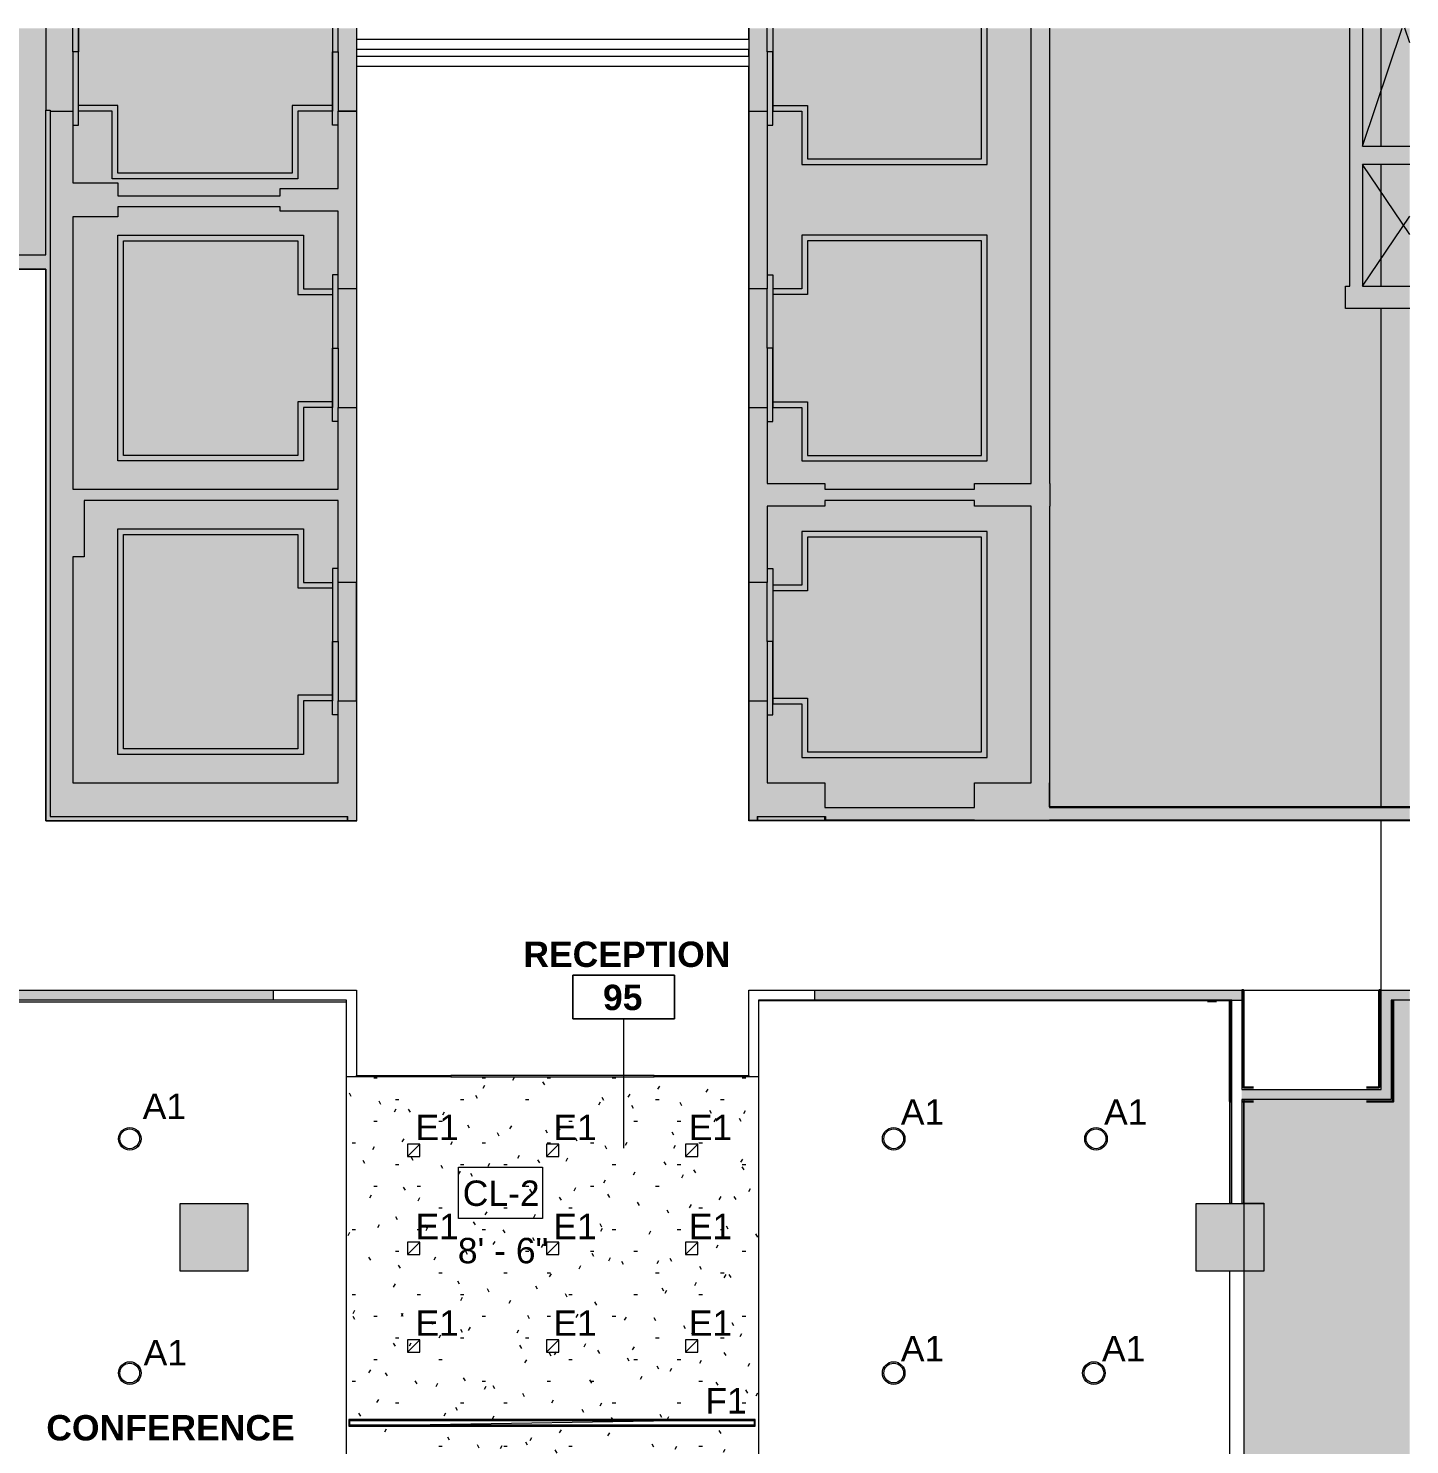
# Model space of a CAD drawing. Header units: inches. Extents: x 0 to 1865, y 0 to 1094.
# Drawn here: x 1375 to 1865, y 592 to 1094 of the extents above; entities that cross this region are included whole.
import ezdxf

# ---------------------------------------------------------------- set-up
doc = ezdxf.new("R2010")
doc.units = ezdxf.units.IN
doc.header["$MEASUREMENT"] = 0
for name, color, linetype, lineweight in [('_DEMISING WALLS', 7, 'Continuous', 9), ('A-AREA-IDEN', 2, 'Continuous', 9), ('A-CLNG', 13, 'Continuous', 13), ('A-CLNG-IDEN', 151, 'Continuous', 9), ('A-CLNG-PATT', 13, 'Continuous', 13), ('A-DETL', 90, 'Continuous', 9), ('A-DETL-GENF', 92, 'Continuous', 9), ('A-WALL', 113, 'Continuous', 13), ('A-WALL-PATT', 111, 'Continuous', 13), ('B-CL', 7, 'Continuous', 9), ('CORE', 7, 'Continuous', 9), ('CORRIDOR', 7, 'Continuous', 9), ('E-LITE-EQPM', 33, 'Continuous', 9), ('E-LITE-EQPM-IDEN', 33, 'Continuous', 9), ('I-WALL', 2, 'Continuous', 13), ('S-COLS', 52, 'Continuous', 13), ('Victor Bldg - 5th Floor_LINK_dwg', 8, 'Continuous', 9)]:
    doc.layers.add(name, color=color, linetype=linetype, lineweight=lineweight)
doc.styles.add('Arial', font='arial.ttf', dxfattribs={"height": 9})
doc.styles.add('Swis721 Lt BT', font='swissl.ttf', dxfattribs={"height": 9})
doc.styles.add('Swis721 Lt BT_B', font='', dxfattribs={"height": 9})
doc.styles.get('Swis721 Lt BT_B').set_extended_font_data('Swis721 Lt BT', bold=True)
pattern_1 = [(0, (0, 0), (30.72, 7.68), [1.267, -21.773, 1.267, -21.773, -122.88]), (0, (0, 0), (30.72, 7.68), [-46.08, 1.267, -44.813, 1.267, -21.773, -53.76]), (0, (0, 0), (30.72, 7.68), [-115.2, 1.267, -14.093, 1.267, -37.133]), (120, (11.52, 3.84), (-22.011075, 22.7643), [1.267, -21.773, 1.267, -21.773, -122.88]), (120, (11.52, 3.84), (-22.011075, 22.7643), [-46.08, 1.267, -44.813, 1.267, -21.773, -53.76]), (120, (11.52, 3.84), (-22.011075, 22.7643), [-115.2, 1.267, -14.093, 1.267, -37.133]), (240, (15.36, 19.2), (-8.708925, -30.4443), [1.267, -21.773, 1.267, -21.773, -122.88]), (240, (15.36, 19.2), (-8.708925, -30.4443), [-46.08, 1.267, -44.813, 1.267, -21.773, -53.76]), (240, (15.36, 19.2), (-8.708925, -30.4443), [-115.2, 1.267, -14.093, 1.267, -37.133])]

# ---------------------------------------------------------------- blocks, each defined once
blk = doc.blocks.new('Concrete-Rectangular-Column - 24_ X 24_-6973359-REFLECTED CEILING PLAN')
at = {"layer": 'S-COLS', "lineweight": 9}
blk.add_hatch(color=7, dxfattribs=at).paths.add_polyline_path([(12, -12), (12, 12), (-12, 12), (-12, -12)], flags=0)
at = {"layer": 'S-COLS', "color": 8, "lineweight": 20}
for p, q in [((-12, 12), (12, 12)), ((-12, -12), (-12, 12)), ((12, 12), (12, -12)), ((12, -12), (-12, -12))]:
    blk.add_line(p, q, dxfattribs=at)
blk = doc.blocks.new('Victor Bldg - 5th Floor_LINK_dwg-6972324-REFLECTED CEILING PLAN')
at = {"layer": '_DEMISING WALLS'}
for p, q in [((1801, 713.5), (1801, 677.5)), ((1805.87, 713.5), (1805.87, 677.5))]:
    blk.add_line(p, q, dxfattribs=at)
at = {"layer": 'B-CL'}
blk.add_line((1800.94, 677.5), (1801.69, 677.5), dxfattribs=at)
at = {"layer": 'B-CL', "flags": 128}
blk.add_lwpolyline([(1805.19, 677.5), (1813, 677.5), (1813, 677.43)], dxfattribs=at)
at = {"layer": 'CORE'}
for p, q in [((1381.5, 1093.8), (1381.5, 1064.75)), ((1393, 1066.5), (1393, 1093.8)), ((1393, 1064.5), (1393, 1093.8)), ((1630.5, 1089.87), (1630.5, 1093.8)), ((1847.99, 1052), (1862, 1093.8)), ((1864.71, 1088.62), (1862.97, 1093.8)), ((1630.5, 1083.87), (1630.5, 1086.37)), ((1630.5, 1064.5), (1630.5, 1080.37)), ((1491.5, 1064.5), (1491.5, 1064.41)), ((1864.71, 1020.71), (1847.99, 1045.5)), ((1847.99, 1002.5), (1864.71, 1027.29)), ((1491.5, 1001.5), (1491.5, 959.5)), ((1630.5, 959.5), (1630.5, 1001.5)), ((1491.5, 855.5), (1491.5, 897.5)), ((1630.5, 855.5), (1630.5, 897.5)), ((1488.25, 813), (1488.5, 813)), ((1633.75, 813), (1633.5, 813)), ((1710.5, 813), (1657.75, 813)), ((1864.71, 813), (1737.06, 813))]:
    blk.add_line(p, q, dxfattribs=at)
at = {"layer": 'CORE', "flags": 128}
for points in [[(1393, 1093.8), (1393, 1085.5), (1391, 1085.5), (1391, 1093.8)], [(1483, 1093.8), (1483, 1066.5), (1468.72, 1066.5), (1468.72, 1042.51), (1407, 1042.51), (1407, 1066.5), (1393, 1066.5)], [(1483, 1093.8), (1483, 1064.5), (1470.72, 1064.5), (1470.72, 1040.51), (1405, 1040.51), (1405, 1064.5), (1393, 1064.5)], [(1483, 1093.8), (1483, 1085.5), (1485, 1085.5), (1485, 1093.8)], [(1491.5, 1093.8), (1491.5, 1064.5), (1485, 1064.5), (1485, 1064.41)], [(1639, 1093.8), (1639, 1085.5), (1637, 1085.5), (1637, 1093.8)], [(1639, 1093.8), (1639, 1064.5), (1649.28, 1064.5), (1649.28, 1045.5), (1715, 1045.5), (1715, 1093.8)], [(1639, 1093.8), (1639, 1066.5), (1651.28, 1066.5), (1651.28, 1047.5), (1713, 1047.5), (1713, 1093.8)], [(1391, 1059.54), (1393, 1059.54), (1393, 1085.5), (1391, 1085.5), (1391, 1064.41)], [(1485, 1059.54), (1483, 1059.54), (1483, 1085.5), (1485, 1085.5), (1485, 1064.41)], [(1637, 1059.54), (1639, 1059.54), (1639, 1085.5), (1637, 1085.5), (1637, 1064.5)], [(1383, 1064.5), (1391, 1064.5), (1391, 1064.41)], [(1407, 1020.5), (1472.72, 1020.5), (1472.72, 1001.5), (1483, 1001.5), (1483, 959.5), (1472.72, 959.5), (1472.72, 940.5), (1407, 940.5), (1407, 1020.5)], [(1409, 1018.5), (1470.72, 1018.5), (1470.72, 999.5), (1483, 999.5), (1483, 961.5), (1470.72, 961.5), (1470.72, 942.5), (1409, 942.5), (1409, 1018.5)], [(1485, 1006.46), (1483, 1006.46), (1483, 980.5), (1485, 980.5), (1485, 1001.5)], [(1637, 1006.46), (1639, 1006.46), (1639, 980.5), (1637, 980.5), (1637, 1001.5)], [(1485, 954.54), (1483, 954.54), (1483, 980.5), (1485, 980.5), (1485, 959.5)], [(1637, 954.54), (1639, 954.54), (1639, 980.5), (1637, 980.5), (1637, 959.5)], [(1407, 916.5), (1472.72, 916.5), (1472.72, 897.5), (1483, 897.5), (1483, 855.5), (1472.72, 855.5), (1472.72, 836.5), (1407, 836.5), (1407, 916.5)], [(1409, 914.5), (1470.72, 914.5), (1470.72, 895.5), (1483, 895.5), (1483, 857.5), (1470.72, 857.5), (1470.72, 838.5), (1409, 838.5), (1409, 914.5)], [(1485, 902.46), (1483, 902.46), (1483, 876.5), (1485, 876.5), (1485, 897.5)], [(1637, 902.46), (1639, 902.46), (1639, 876.5), (1637, 876.5), (1637, 897.5)], [(1485, 850.54), (1483, 850.54), (1483, 876.5), (1485, 876.5), (1485, 855.5)], [(1637, 850.54), (1639, 850.54), (1639, 876.5), (1637, 876.5), (1637, 855.5)], [(1864.71, 818), (1737.13, 818), (1737.13, 826.5)]]:
    blk.add_lwpolyline(points, dxfattribs=at)
for points in [[(1715, 1020.5), (1649.28, 1020.5), (1649.28, 1001.5), (1639, 1001.5), (1639, 959.5), (1649.28, 959.5), (1649.28, 940.5), (1715, 940.5)], [(1713, 1018.5), (1651.28, 1018.5), (1651.28, 999.5), (1639, 999.5), (1639, 961.5), (1651.28, 961.5), (1651.28, 942.5), (1713, 942.5)], [(1715, 915.5), (1649.28, 915.5), (1649.28, 896.5), (1639, 896.5), (1639, 854.5), (1649.28, 854.5), (1649.28, 835.5), (1715, 835.5)], [(1713, 913.5), (1651.28, 913.5), (1651.28, 894.5), (1639, 894.5), (1639, 856.5), (1651.28, 856.5), (1651.28, 837.5), (1713, 837.5)]]:
    blk.add_lwpolyline(points, close=True, dxfattribs=at)
at = {"layer": 'CORRIDOR', "color": 10, "lineweight": 30}
for p, q in [((1854.62, 753), (1853.87, 753)), ((1805.19, 713.5), (1809.38, 713.5))]:
    blk.add_line(p, q, dxfattribs=at)
at = {"layer": 'CORRIDOR', "color": 10, "lineweight": 30, "flags": 128}
for points in [[(1805.19, 753), (1805.87, 753), (1805.87, 718.5), (1809.38, 718.5)], [(1849.38, 718.5), (1853.87, 718.5), (1853.87, 753), (1854.62, 753)], [(1801, 749.5), (1801, 713.5), (1801.69, 713.5)], [(1849.38, 713.5), (1858.87, 713.5), (1858.87, 749.5)]]:
    blk.add_lwpolyline(points, dxfattribs=at)
blk = doc.blocks.new('L-PENDANT_FOCAL POINT 3_5 CYLINDER - L-PENDANT_FOCAL POINT 3_5 CYLINDER-7826649-REFLECTED CEILING PLAN')
at = {"layer": 'E-LITE-EQPM'}
for radius in [4, 3.5]:
    blk.add_circle((-0.125, 0), radius, dxfattribs=at)
blk = doc.blocks.new('L-Recessed Square Downlight - 4_-4552743-REFLECTED CEILING PLAN')
at = {"layer": 'E-LITE-EQPM'}
for p, q in [((-2.1875, -2.1875), (-2.1875, 2.1875)), ((-2.1875, 2.1875), (2.1875, 2.1875)), ((-2.1875, 2.1875), (2.1875, -2.1875)), ((2.1875, 2.1875), (2.1875, -2.1875)), ((2.1875, -2.1875), (-2.1875, -2.1875))]:
    blk.add_line(p, q, dxfattribs=at)
blk = doc.blocks.new('RECESSED_Cooper_NeoRay_Straight_Narrow_22DR - WALLWASHER 12_-7955038-REFLECTED CEILING PLAN')
at = {"layer": 'E-LITE-EQPM'}
for p, q in [((1.19, 72), (-1.19, -72)), ((-1.19, -72), (-1.19, 72)), ((-1.19, 72), (1.19, 72)), ((-1.19, 71.75), (-0.84, 71.75)), ((-1.19, 71.75), (-1.19, -71.75)), ((-0.84, 71.75), (0.84, 71.75)), ((-0.84, 71.75), (-0.84, -71.75)), ((-0.84, -71.75), (-0.84, 71.75)), ((0.84, -71.75), (0.84, 71.75)), ((0.84, 71.75), (1.19, 71.75)), ((0.84, 71.75), (0.84, -71.75)), ((1.19, 72), (1.19, -72)), ((1.19, 71.75), (1.19, -71.75)), ((-0.84, -71.75), (-1.19, -71.75)), ((1.19, -72), (-1.19, -72)), ((0.84, -71.75), (-0.84, -71.75)), ((1.19, -71.75), (0.84, -71.75))]:
    blk.add_line(p, q, dxfattribs=at)
blk = doc.blocks.new('Room Tag - Room Name and Number-3379422-REFLECTED CEILING PLAN')
at = {"layer": 'A-AREA-IDEN'}
for p, q in [((-0.1881, -0.1636), (-0.1881, -0.0018)), ((-0.1881, -0.0018), (0.1869, -0.0018)), ((0.1869, -0.0018), (-0.1881, -0.0018)), ((-0.1881, -0.0018), (-0.1881, -0.1636)), ((0.1869, -0.0018), (0.1869, -0.1636)), ((0.1869, -0.1636), (0.1869, -0.0018)), ((0.1869, -0.1636), (-0.1881, -0.1636)), ((-0.1881, -0.1636), (0.1869, -0.1636))]:
    blk.add_line(p, q, dxfattribs=at)

msp = doc.modelspace()

# ---------------------------------------------------------------- hatches: boundary and pattern name
at = {"layer": 'A-CLNG-PATT'}
h = msp.add_hatch(dxfattribs=at)
h.set_pattern_fill('FP_2', color=256, style=0, pattern_type=2)
h.set_pattern_definition(pattern_1)
h.paths.add_polyline_path([(1523.75, 574.5), (1634, 574.5), (1634, 722.25), (1488, 722.25), (1488, 574.5), (1488.99, 574.5)], flags=0)
h.paths.add_polyline_path([(1488.83, 598.5), (1488.81, 598.5), (1488.81, 600.87), (1632.81, 600.87), (1632.81, 598.5), (1630.58, 598.5)], flags=0)
h = msp.add_hatch(dxfattribs=at)
h.set_pattern_fill('FP_2', color=256, style=0, pattern_type=2)
h.set_pattern_definition(pattern_1)
h.paths.add_polyline_path([(1523.75, 574.5), (1634, 574.5), (1634, 722.25), (1488, 722.25), (1488, 574.5), (1488.99, 574.5)], flags=0)
h.paths.add_polyline_path([(1488.83, 598.5), (1488.81, 598.5), (1488.81, 600.87), (1632.81, 600.87), (1632.81, 598.5), (1630.58, 598.5)], flags=0)
at = {"layer": 'A-DETL-GENF'}
h = msp.add_hatch(color=254, dxfattribs=at)
h.paths.add_polyline_path([(1864.71, 15.5), (1864.71, 749.5), (1858.12, 749.5), (1858.12, 714.25), (1805.94, 714.25), (1805.94, 677.43), (1813, 677.43), (1813, 653.43), (1805.94, 653.43), (1805.94, 409.5), (1645.06, 409.5), (1645.06, 27.5), (1819, 27.5), (1819, 41.5), (1843, 41.5), (1843, 27.5), (1863, 27.5), (1863, 15.5)], flags=0)
h.paths.add_polyline_path([(1799, 293.5), (1789, 293.5), (1789, 317.5), (1813, 317.5), (1813, 293.5), (1800.94, 293.5)], flags=0)
h.paths.add_polyline_path([(1491.5, 813), (1491.69, 813), (1491.69, 1093.8), (1321.5, 1093.8), (1321.5, 1013.5), (1323.88, 1013.5), (1323.88, 1014.25), (1325.38, 1014.25), (1325.38, 1012.75), (1325.88, 1012.75), (1325.88, 1011.25), (1325.38, 1011.25), (1325.38, 1008.5), (1361.63, 1008.5), (1361.63, 1011.25), (1361.13, 1011.25), (1361.13, 1012.75), (1361.63, 1012.75), (1361.63, 1014.25), (1363.13, 1014.25), (1363.13, 1013.5), (1381.5, 1013.5), (1381.5, 1064.75), (1383, 1064.75), (1383, 1064.41), (1391, 1064.41), (1391, 1039), (1407, 1039), (1407, 1034.5), (1464.5, 1034.5), (1464.5, 1037), (1485, 1037), (1485, 1064.41), (1491.5, 1064.41), (1491.5, 1001.5), (1485, 1001.5), (1485, 1029), (1464.5, 1029), (1464.5, 1030.5), (1407, 1030.5), (1407, 1027), (1391, 1027), (1391, 930.5), (1485, 930.5), (1485, 959.5), (1491.5, 959.5), (1491.5, 897.5), (1485, 897.5), (1485, 926.5), (1395, 926.5), (1395, 906.5), (1391, 906.5), (1391, 826.5), (1485, 826.5), (1485, 855.5), (1491.5, 855.5), (1491.5, 813.33)], flags=0)
h.paths.add_polyline_path([(1488.25, 813), (1488.5, 813), (1488.5, 814.5), (1488.25, 814.5), (1488.25, 813.5)], flags=0)
h.paths.add_polyline_path([(907.31, 813), (1002.88, 813), (1002.88, 813.06), (902.81, 813.06), (902.81, 813), (906.81, 813)], flags=0)
h.paths.add_polyline_path([(1030.93, 813), (1040.63, 813), (1040.63, 813.81), (1040.13, 813.81), (1040.13, 815.31), (1040.63, 815.31), (1040.63, 818.31), (1042.13, 818.31), (1042.13, 817.56), (1052, 817.56), (1052, 813.06), (1042.13, 813.06), (1042.13, 813), (1052.5, 813), (1052.5, 912.38), (1058.5, 912.38), (1058.5, 817), (1248.88, 817), (1248.88, 817.75), (1250.38, 817.75), (1250.38, 816.25), (1250.88, 816.25), (1250.88, 814.75), (1250.38, 814.75), (1250.38, 813), (1286.63, 813), (1286.63, 814.75), (1286.13, 814.75), (1286.13, 816.25), (1286.63, 816.25), (1286.63, 817.75), (1288.13, 817.75), (1288.13, 817), (1290.75, 817), (1290.75, 856.63), (1295.88, 856.63), (1295.88, 865.13), (1290.75, 865.13), (1290.75, 912.38), (1294.25, 912.38), (1294.25, 868.63), (1318, 868.63), (1318, 912.38), (1315.44, 912.38), (1315.44, 912.5), (993.06, 912.5), (993.06, 951.5), (990.43, 951.5), (990.43, 950.75), (988.93, 950.75), (988.93, 955.25), (988.43, 955.25), (988.43, 956.75), (988.93, 956.75), (988.93, 958.25), (990.43, 958.25), (990.43, 957.5), (993.06, 957.5), (993.06, 1017.06), (1016.5, 1017.06), (1016.5, 1037.5), (1036, 1037.5), (1036, 1093.8), (867.44, 1093.8), (867.44, 957.5), (951.18, 957.5), (951.18, 958.25), (952.68, 958.25), (952.68, 956.75), (953.18, 956.75), (953.18, 955.25), (952.68, 955.25), (952.68, 950.75), (951.18, 950.75), (951.18, 951.5), (833.56, 951.5), (833.56, 907.5), (848.81, 907.5), (848.81, 908.25), (850.31, 908.25), (850.31, 906.25), (850.81, 906.25), (850.81, 904.75), (850.31, 904.75), (850.31, 904), (886.56, 904), (886.56, 904.75), (886.06, 904.75), (886.06, 906.25), (886.56, 906.25), (886.56, 908.25), (888.06, 908.25), (888.06, 907.5), (902.81, 907.5), (902.81, 951.31), (907.31, 951.31), (907.31, 817.56), (1002.88, 817.56), (1002.88, 818.31), (1004.38, 818.31), (1004.38, 815.31), (1004.88, 815.31), (1004.88, 813.81), (1004.38, 813.81), (1004.38, 813), (1005.76, 813)], flags=0)
h.paths.add_polyline_path([(1633.75, 813.25), (1633.75, 814.5), (1633.5, 814.5), (1633.5, 813.25)], flags=0)
h.paths.add_polyline_path([(1303.1, 817), (1321.5, 817), (1321.5, 865.13), (1299.38, 865.13), (1299.38, 817)], flags=0)
h.paths.add_polyline_path([(1295.88, 817), (1295.88, 853.13), (1294.25, 853.13), (1294.25, 817)], flags=0)
h.paths.add_polyline_path([(1737.06, 817.75), (1864.71, 817.75), (1864.71, 994.5), (1841.99, 994.5), (1841.99, 1002.5), (1843.49, 1002.5), (1843.49, 1093.8), (1737.12, 1093.8), (1737.13, 932.5), (1737.25, 932.5), (1737.25, 924.5), (1737.12, 924.5), (1737.12, 826.5), (1737.06, 826.5), (1737.06, 818.54)], flags=0)
h.paths.add_polyline_path([(1710.5, 817.75), (1710.5, 826.5), (1730.62, 826.5), (1730.62, 924.5), (1710.5, 924.5), (1710.5, 926.5), (1657.5, 926.5), (1657.5, 924.5), (1637, 924.5), (1637, 897.5), (1630.5, 897.5), (1630.5, 855.5), (1637, 855.5), (1637, 826.5), (1657.5, 826.5), (1657.5, 817.75), (1671.94, 817.75)], flags=0)
h.paths.add_polyline_path([(1321.44, 912.38), (1321.5, 912.38), (1321.5, 927.56), (1321.44, 927.56), (1321.44, 924.5)], flags=0)
h.paths.add_polyline_path([(996.56, 916), (1023.22, 916), (1023.22, 936.5), (1026.38, 936.5), (1026.38, 1013.5), (1016.5, 1013.5), (1016.5, 1013.56), (996.56, 1013.56), (996.56, 924.5)], flags=0)
h.paths.add_polyline_path([(1095, 924.5), (1208, 924.5), (1208, 932.5), (1047.22, 932.5), (1047.22, 924.5), (1090, 924.5)], flags=0)
h.paths.add_polyline_path([(1213, 924.5), (1315.44, 924.5), (1315.42, 924.56), (1257.19, 924.56), (1257.19, 956.69), (1213, 956.69), (1213, 924.56)], flags=0)
h.paths.add_polyline_path([(1318, 927.56), (1318, 927.94), (1317.25, 927.94), (1317.25, 929.44), (1318.75, 929.44), (1318.75, 929.94), (1320.25, 929.94), (1320.25, 929.44), (1321.5, 929.44), (1321.5, 965.69), (1320.25, 965.69), (1320.25, 965.19), (1318.75, 965.19), (1318.75, 965.69), (1317.25, 965.69), (1317.25, 967.19), (1318, 967.19), (1318, 1004.12), (1261, 1004.12), (1261, 1009.12), (1318, 1009.12), (1318, 1066.12), (1042, 1066.12), (1042, 936.5), (1090, 936.5), (1090, 960.5), (1095, 960.5), (1095, 936.5), (1208, 936.5), (1208, 960.69), (1261.19, 960.69), (1261.19, 927.56), (1317.25, 927.56)], flags=0)
h.paths.add_polyline_path([(1680.68, 930.5), (1710.5, 930.5), (1710.5, 932.5), (1730.62, 932.5), (1730.62, 1093.8), (1630.5, 1093.8), (1630.5, 1064.5), (1637, 1064.5), (1637, 1001.5), (1630.5, 1001.5), (1630.5, 959.5), (1637, 959.5), (1637, 932.5), (1657.5, 932.5), (1657.5, 930.5), (1675.58, 930.5)], flags=0)
h.paths.add_polyline_path([(1029.88, 936.5), (1038.5, 936.5), (1038.5, 1013.5), (1029.88, 1013.5), (1029.88, 956.17)], flags=0)
h.paths.add_polyline_path([(861.94, 957.5), (861.94, 1093.8), (838, 1093.8), (838, 1037.5), (853, 1037.5), (853, 1013.5), (838, 1013.5), (838, 957.5), (853, 957.5)], flags=0)
h.paths.add_polyline_path([(1854.62, 1002.5), (1864.71, 1002.5), (1864.71, 1045.5), (1847.99, 1045.5), (1847.99, 1002.5)], flags=0)
h.paths.add_polyline_path([(338.08, 1017), (493.14, 1017), (493.14, 1037.5), (517.14, 1037.5), (517.14, 1017), (765, 1017), (765, 1093.8), (30, 1093.8), (30, 1064.5), (34.12, 1064.5), (34.12, 1017), (284.36, 1017)], flags=0)
h.paths.add_polyline_path([(1854.62, 1052), (1864.71, 1052), (1864.71, 1093.8), (1847.99, 1093.8), (1847.99, 1052)], flags=0)
h.paths.add_polyline_path([(1317.25, 1070.12), (1318, 1070.12), (1318, 1080.12), (1042, 1080.12), (1042, 1070.12), (1279.4, 1070.12)], flags=0)
h.paths.add_polyline_path([(1042, 1084.12), (1318, 1084.12), (1318, 1093.8), (1042, 1093.8)], flags=0)
at = {"layer": 'A-WALL-PATT', "lineweight": 9}
for points in [[(1737.12, 932.5), (1737.12, 1093.8), (1730.62, 1093.8), (1730.62, 932.5)], [(1843.49, 1002.5), (1847.99, 1002.5), (1847.99, 1093.8), (1843.49, 1093.8)], [(1383, 814.5), (1383, 1064.75), (1381.5, 1064.75), (1381.5, 814.5)], [(1391, 1039), (1391, 1064.41), (1383, 1064.41), (1383, 1039)], [(1485, 1037), (1491.5, 1037), (1491.5, 1064.41), (1485, 1064.41)], [(1630.58, 1001.5), (1637, 1001.5), (1637, 1064.5), (1630.5, 1064.5), (1630.5, 1001.5)], [(1864.71, 1045.5), (1864.71, 1052), (1847.99, 1052), (1847.99, 1045.5)], [(1383, 1027), (1407, 1027), (1407, 1039), (1383, 1039), (1383, 1034.5)], [(1464.5, 1030.5), (1464.5, 1034.5), (1407, 1034.5), (1407, 1030.5)], [(1485, 1029), (1491.5, 1029), (1491.5, 1037), (1464.5, 1037), (1464.5, 1029)], [(1485, 1001.5), (1491.5, 1001.5), (1491.5, 1029), (1485, 1029)], [(1391, 930.5), (1391, 1027), (1383, 1027), (1383, 930.5)], [(1843.49, 994.5), (1864.71, 994.5), (1864.71, 1002.5), (1841.99, 1002.5), (1841.99, 994.5)], [(1485, 897.5), (1491.5, 897.5), (1491.5, 959.5), (1485, 959.5), (1485, 926.5)], [(1630.58, 932.5), (1637, 932.5), (1637, 959.5), (1630.5, 959.5), (1630.5, 932.5)], [(1395, 906.5), (1395, 930.5), (1383, 930.5), (1383, 906.5), (1391, 906.5)], [(1484.1, 926.5), (1485, 926.5), (1485, 930.5), (1395, 930.5), (1395, 926.5), (1396.46, 926.5)], [(1657.5, 924.5), (1657.5, 932.5), (1630.5, 932.5), (1630.5, 924.5), (1637, 924.5)], [(1710.5, 926.5), (1710.5, 930.5), (1657.5, 930.5), (1657.5, 926.5)], [(1737.12, 924.5), (1737.25, 924.5), (1737.25, 932.5), (1710.5, 932.5), (1710.5, 924.5), (1734.56, 924.5)], [(1630.5, 897.5), (1637, 897.5), (1637, 924.5), (1630.5, 924.5)], [(1730.62, 826.5), (1737.12, 826.5), (1737.12, 924.5), (1730.62, 924.5)], [(1383, 814.5), (1391, 814.5), (1391, 906.5), (1383, 906.5), (1383, 818.54)], [(1491.5, 826.5), (1491.5, 855.5), (1485, 855.5), (1485, 826.5), (1488.5, 826.5)], [(1637, 826.5), (1637, 855.5), (1630.5, 855.5), (1630.5, 826.5), (1633.5, 826.5)], [(1452.5, 814.5), (1488.5, 814.5), (1488.5, 826.5), (1391, 826.5), (1391, 814.5), (1396.46, 814.5)], [(1491.5, 813), (1491.5, 826.5), (1488.5, 826.5), (1488.5, 813)], [(1630.58, 813), (1633.5, 813), (1633.5, 826.5), (1630.5, 826.5), (1630.5, 813)], [(1634, 814.5), (1657.5, 814.5), (1657.5, 826.5), (1633.5, 826.5), (1633.5, 814.5)], [(1710.5, 814.5), (1734.56, 814.51), (1734.56, 826.5), (1710.5, 826.5), (1710.5, 814.63)], [(1737.06, 814.5), (1737.06, 826.5), (1734.56, 826.5), (1734.56, 814.5)], [(1488.25, 813), (1488.25, 814.5), (1381.5, 814.5), (1381.5, 813), (1488, 813)], [(1653.98, 813), (1657.75, 813), (1657.75, 813.25), (1657.5, 813.25), (1657.5, 814.5), (1633.75, 814.5), (1633.75, 813), (1637, 813)], [(1710.5, 813.25), (1710.5, 817.75), (1657.5, 817.75), (1657.5, 813.25)], [(1721.1, 813), (1737.06, 813), (1737.06, 814.5), (1710.5, 814.5), (1710.5, 813)], [(1747.65, 813.25), (1864.71, 813.25), (1864.71, 817.75), (1737.06, 817.75), (1737.06, 813.25)], [(1369, 749.5), (1462.13, 749.5), (1462.13, 753), (963.06, 753), (1096.75, 749.5), (1367.23, 749.5)], [(1801.69, 749.5), (1805.19, 749.5), (1805.19, 753), (1653.98, 753), (1653.98, 749.5), (1800.94, 749.5)], [(1854.62, 717.75), (1858.12, 717.75), (1858.12, 753), (1854.62, 753), (1854.62, 722.25)], [(1864.71, 749.5), (1864.71, 753), (1858.12, 753), (1858.12, 749.5)], [(1858.12, 714.25), (1858.12, 717.75), (1805.19, 717.75), (1805.19, 714.25)]]:
    msp.add_hatch(color=7, dxfattribs=at).paths.add_polyline_path(points, flags=0)
h = msp.add_hatch(color=7, dxfattribs=at)
h.paths.add_polyline_path([(1362.75, 1008.5), (1381.5, 1008.5), (1381.5, 1013.5), (1362.75, 1013.5)], flags=0)
h.paths.add_polyline_path([(1324.25, 1008.5), (1324.25, 1013.5), (1321.5, 1013.5), (1321.5, 1008.5)], flags=0)

# ---------------------------------------------------------------- linework, layer by layer
at = {"layer": 'A-AREA-IDEN'}
msp.add_line((1586.28, 697.04), (1586.28, 742.84), dxfattribs=at)
at = {"layer": 'A-CLNG'}
for p, q in [((1854.62, 1052), (1854.62, 1093.8)), ((1854.62, 1002.5), (1854.62, 1045.5)), ((1854.62, 817.75), (1854.62, 994.5)), ((1854.62, 753), (1854.62, 813.25)), ((1805.19, 753), (1854.62, 753)), ((1488, 748.75), (1369, 748.75)), ((1800.94, 749.25), (1634, 749.25)), ((1800.94, 677.43), (1800.94, 749.25)), ((1488, 574.5), (1488, 722.25)), ((1634, 722.25), (1634, 574.5)), ((1632.81, 600.87), (1488.81, 600.87)), ((1488.81, 600.87), (1488.81, 598.5)), ((1488.81, 598.5), (1632.81, 598.5)), ((1632.81, 598.5), (1632.81, 600.87))]:
    msp.add_line(p, q, dxfattribs=at)
at = {"layer": 'A-CLNG-IDEN', "flags": 128}
msp.add_lwpolyline([(1527.67, 690.31), (1557.43, 690.31), (1557.43, 672.08), (1527.67, 672.08)], close=True, dxfattribs=at)
at = {"layer": 'A-DETL'}
for p, q in [((1491.69, 813), (1491.69, 1093.8)), ((1630.5, 1093.8), (1630.5, 813.25)), ((1321.5, 1008.5), (1381.5, 1008.5)), ((1381.5, 1008.5), (1381.5, 813)), ((1381.5, 813), (1491.69, 813)), ((1630.5, 813.25), (1864.71, 813.25)), ((1793.12, 749), (1796.21, 749)), ((1864.71, 749.5), (1858.12, 749.5)), ((1858.12, 749.5), (1858.12, 714.25)), ((1858.12, 714.25), (1805.94, 714.25)), ((1805.94, 714.25), (1805.94, 409.5))]:
    msp.add_line(p, q, dxfattribs=at)
at = {"layer": 'A-WALL', "color": 8, "lineweight": 20}
for p, q in [((1381.5, 1013.5), (1381.5, 1064.75)), ((1381.5, 1064.75), (1383, 1064.75)), ((1383, 1064.75), (1383, 814.5)), ((1383, 1064.41), (1391, 1064.41)), ((1391, 1064.41), (1391, 1039)), ((1391, 1039), (1407, 1039)), ((1407, 1039), (1407, 1034.5)), ((1464.5, 1034.5), (1464.5, 1037)), ((1464.5, 1037), (1485, 1037)), ((1491.5, 1037), (1491.5, 1029)), ((1407, 1030.5), (1407, 1027)), ((1464.5, 1029), (1464.5, 1030.5)), ((1485, 1029), (1464.5, 1029)), ((1391, 1027), (1391, 930.5)), ((1407, 1027), (1391, 1027)), ((1381.5, 813), (1381.5, 1008.5)), ((1841.99, 994.5), (1841.99, 1002.5)), ((1841.99, 1002.5), (1843.49, 1002.5)), ((1847.99, 1002.5), (1864.71, 1002.5)), ((1864.71, 994.5), (1841.99, 994.5)), ((1391, 930.5), (1395, 930.5)), ((1630.5, 924.5), (1630.5, 932.5)), ((1637, 932.5), (1657.5, 932.5)), ((1657.5, 932.5), (1657.5, 930.5)), ((1710.5, 930.5), (1710.5, 932.5)), ((1710.5, 932.5), (1730.62, 932.5)), ((1737.12, 932.5), (1737.25, 932.5)), ((1737.25, 932.5), (1737.25, 924.5)), ((1395, 926.5), (1395, 906.5)), ((1657.5, 924.5), (1637, 924.5)), ((1657.5, 926.5), (1657.5, 924.5)), ((1710.5, 924.5), (1710.5, 926.5)), ((1730.62, 924.5), (1710.5, 924.5)), ((1737.25, 924.5), (1737.12, 924.5)), ((1391, 906.5), (1391, 826.5)), ((1395, 906.5), (1391, 906.5)), ((1391, 826.5), (1485, 826.5)), ((1637, 826.5), (1657.5, 826.5)), ((1657.5, 826.5), (1657.5, 817.75)), ((1710.5, 817.75), (1710.5, 826.5)), ((1710.5, 826.5), (1730.62, 826.5)), ((1488.25, 813), (1381.5, 813)), ((1383, 814.5), (1488.5, 814.5)), ((1488.25, 814.5), (1488.25, 813)), ((1633.5, 814.5), (1657.75, 814.5)), ((1633.75, 813), (1633.75, 814.5)), ((1657.75, 813), (1633.75, 813)), ((1657.75, 814.5), (1657.75, 813)), ((1710.5, 813), (1710.5, 813.25)), ((1737.06, 813), (1710.5, 813)), ((1737.06, 813.25), (1737.06, 813))]:
    msp.add_line(p, q, dxfattribs=at)
at = {"layer": 'A-WALL'}
for p, q in [((1462.13, 749.5), (1462.13, 753)), ((1801.69, 749.5), (1805.19, 749.5)), ((1491.5, 722.25), (1491.5, 722.75)), ((1630.5, 722.75), (1630.5, 722.25))]:
    msp.add_line(p, q, dxfattribs=at)
at = {"layer": 'A-WALL', "color": 55}
msp.add_line((1653.98, 749.5), (1653.98, 753), dxfattribs=at)
at = {"layer": 'I-WALL', "lineweight": 9}
for p, q in [((1630.5, 1089.87), (1491.69, 1089.87)), ((1491.69, 1086.37), (1491.69, 1089.87)), ((1630.5, 1089.87), (1630.5, 1086.37)), ((1491.69, 1086.37), (1630.5, 1086.37)), ((1630.5, 1083.87), (1491.69, 1083.87)), ((1491.69, 1080.37), (1491.69, 1083.87)), ((1491.69, 1080.37), (1630.5, 1080.37)), ((1630.5, 1083.87), (1630.5, 1080.37)), ((1597, 722.75), (1525, 722.75)), ((1525, 722.25), (1597, 722.25))]:
    msp.add_line(p, q, dxfattribs=at)
at = {"layer": 'I-WALL', "color": 8, "lineweight": 20}
for p, q in [((1730.62, 932.5), (1730.62, 1093.8)), ((1737.12, 1093.8), (1737.12, 932.5)), ((1843.49, 1002.5), (1843.49, 1093.8)), ((1847.99, 1093.8), (1847.99, 1052)), ((1485, 1037), (1485, 1064.41)), ((1485, 1064.41), (1491.5, 1064.41)), ((1491.5, 1064.41), (1491.5, 1037)), ((1630.5, 1001.5), (1630.5, 1064.5)), ((1630.5, 1064.5), (1637, 1064.5)), ((1637, 1064.5), (1637, 1001.5)), ((1847.99, 1052), (1864.71, 1052)), ((1847.99, 1045.5), (1847.99, 1002.5)), ((1864.71, 1045.5), (1847.99, 1045.5)), ((1407, 1034.5), (1464.5, 1034.5)), ((1464.5, 1030.5), (1407, 1030.5)), ((1485, 1001.5), (1485, 1029)), ((1491.5, 1029), (1491.5, 1001.5)), ((1362.75, 1013.5), (1381.5, 1013.5)), ((1381.5, 1008.5), (1362.75, 1008.5)), ((1491.5, 1001.5), (1485, 1001.5)), ((1637, 1001.5), (1630.5, 1001.5)), ((1485, 930.5), (1485, 959.5)), ((1485, 959.5), (1491.5, 959.5)), ((1491.5, 959.5), (1491.5, 897.5)), ((1630.5, 932.5), (1630.5, 959.5)), ((1630.5, 959.5), (1637, 959.5)), ((1637, 959.5), (1637, 932.5)), ((1395, 930.5), (1485, 930.5)), ((1657.5, 930.5), (1710.5, 930.5)), ((1485, 926.5), (1395, 926.5)), ((1485, 897.5), (1485, 926.5)), ((1630.5, 897.5), (1630.5, 924.5)), ((1637, 924.5), (1637, 897.5)), ((1710.5, 926.5), (1657.5, 926.5)), ((1730.62, 826.5), (1730.62, 924.5)), ((1737.12, 924.5), (1737.12, 826.5)), ((1491.5, 897.5), (1485, 897.5)), ((1637, 897.5), (1630.5, 897.5)), ((1485, 826.5), (1485, 855.5)), ((1485, 855.5), (1491.5, 855.5)), ((1491.5, 855.5), (1491.5, 813)), ((1630.5, 813), (1630.5, 855.5)), ((1630.5, 855.5), (1637, 855.5)), ((1637, 855.5), (1637, 826.5)), ((1737.12, 826.5), (1737.06, 826.5)), ((1737.06, 826.5), (1737.06, 817.75)), ((1488.5, 813), (1488.5, 814.5)), ((1491.5, 813), (1488.5, 813)), ((1633.5, 813), (1630.5, 813)), ((1633.5, 814.5), (1633.5, 813)), ((1657.5, 817.75), (1710.5, 817.75)), ((1657.5, 813.25), (1657.5, 814.5)), ((1710.5, 813.25), (1657.5, 813.25)), ((1737.06, 817.75), (1864.71, 817.75)), ((1864.71, 813.25), (1737.06, 813.25)), ((963.06, 753), (1462.13, 753)), ((1653.98, 753), (1805.19, 753)), ((1805.19, 753), (1805.19, 749.5)), ((1854.62, 717.75), (1854.62, 753)), ((1854.62, 753), (1864.71, 753)), ((1462.13, 749.5), (1369, 749.5)), ((1801.69, 749.5), (1653.98, 749.5)), ((1858.12, 749.5), (1858.12, 714.25)), ((1864.71, 749.5), (1858.12, 749.5)), ((1805.19, 717.75), (1854.62, 717.75)), ((1858.12, 714.25), (1805.19, 714.25))]:
    msp.add_line(p, q, dxfattribs=at)
at = {"layer": 'I-WALL'}
for p, q in [((1462.13, 753), (1491.5, 753)), ((1491.5, 753), (1491.5, 722.75)), ((1630.5, 722.75), (1630.5, 753)), ((1630.5, 753), (1653.98, 753)), ((1488, 749.5), (1462.13, 749.5)), ((1488, 722.25), (1488, 749.5)), ((1634, 749.5), (1634, 722.25)), ((1653.98, 749.5), (1634, 749.5)), ((1801.69, 677.43), (1801.69, 749.5)), ((1805.19, 749.5), (1805.19, 717.75)), ((1491.5, 722.75), (1525, 722.75)), ((1525, 722.75), (1525, 722.25)), ((1597, 722.25), (1597, 722.75)), ((1597, 722.75), (1630.5, 722.75)), ((1525, 722.25), (1488, 722.25)), ((1634, 722.25), (1597, 722.25)), ((1805.19, 714.25), (1805.19, 677.43)), ((1800.94, 573), (1800.94, 653.43)), ((1805.94, 653.43), (1805.94, 409.5))]:
    msp.add_line(p, q, dxfattribs=at)

# ---------------------------------------------------------------- block references
at = {"layer": 'A-AREA-IDEN', "xscale": 95.99999999999994, "yscale": 95.99999999999994, "zscale": 95.99999999999994}
msp.add_blockref('Room Tag - Room Name and Number-3379422-REFLECTED CEILING PLAN', (1586.27, 758.55), dxfattribs=at)
at = {"layer": 'E-LITE-EQPM'}
for p in [(1411.31, 700.34), (1682, 700.34), (1753.69, 700.34), (1411.31, 617.34), (1682, 617.34), (1752.94, 617.34)]:
    msp.add_blockref('L-PENDANT_FOCAL POINT 3_5 CYLINDER - L-PENDANT_FOCAL POINT 3_5 CYLINDER-7826649-REFLECTED CEILING PLAN', p, dxfattribs=at)
at = {"layer": 'E-LITE-EQPM', "extrusion": (0, 0, -1)}
for name, p, rotation in [('L-Recessed Square Downlight - 4_-4552743-REFLECTED CEILING PLAN', (-1511.81, 696.25), 180), ('L-Recessed Square Downlight - 4_-4552743-REFLECTED CEILING PLAN', (-1561.03, 696.25), 180), ('L-Recessed Square Downlight - 4_-4552743-REFLECTED CEILING PLAN', (-1610.25, 696.25), 180), ('L-Recessed Square Downlight - 4_-4552743-REFLECTED CEILING PLAN', (-1511.81, 661.56), 180), ('L-Recessed Square Downlight - 4_-4552743-REFLECTED CEILING PLAN', (-1561.03, 661.56), 180), ('L-Recessed Square Downlight - 4_-4552743-REFLECTED CEILING PLAN', (-1610.25, 661.56), 180), ('L-Recessed Square Downlight - 4_-4552743-REFLECTED CEILING PLAN', (-1511.81, 626.87), 180), ('L-Recessed Square Downlight - 4_-4552743-REFLECTED CEILING PLAN', (-1561.03, 626.87), 180), ('L-Recessed Square Downlight - 4_-4552743-REFLECTED CEILING PLAN', (-1610.25, 626.87), 180), ('RECESSED_Cooper_NeoRay_Straight_Narrow_22DR - WALLWASHER 12_-7955038-REFLECTED CEILING PLAN', (-1560.81, 599.69), 89.99999999999974)]:
    msp.add_blockref(name, p, dxfattribs=dict(at, rotation=rotation))
at = {"layer": 'S-COLS', "lineweight": 9}
for p in [(1441, 665.43), (1801, 665.43)]:
    msp.add_blockref('Concrete-Rectangular-Column - 24_ X 24_-6973359-REFLECTED CEILING PLAN', p, dxfattribs=at)
at = {"layer": 'Victor Bldg - 5th Floor_LINK_dwg', "color": 7}
msp.add_blockref('Victor Bldg - 5th Floor_LINK_dwg-6972324-REFLECTED CEILING PLAN', (0, 0), dxfattribs=at)

# ---------------------------------------------------------------- texts
at = {"layer": 'A-AREA-IDEN', "char_height": 9, "attachment_point": 1, "style": 'Swis721 Lt BT_B'}
for s, insert, width in [('RECEPTION', (1550.66, 770.22), 86.052), ('95', (1578.87, 754.93), 16.968), ('CONFERENCE', (1381.62, 602.46), 104.838)]:
    msp.add_mtext(s, dxfattribs=dict(at, insert=insert, width=width))
at = {"layer": 'A-CLNG-IDEN', "char_height": 9, "attachment_point": 1, "style": 'Swis721 Lt BT'}
for s, insert, width in [('CL-2', (1529.17, 685.56), 32.118), ('8\' - 6"', (1527.43, 665.23), 36.36)]:
    msp.add_mtext(s, dxfattribs=dict(at, insert=insert, width=width))
at = {"layer": 'E-LITE-EQPM-IDEN', "char_height": 9, "attachment_point": 1, "style": 'Arial'}
for s, insert, width in [('A1', (1415.78, 716.37), 18.786), ('A1', (1684.41, 714.34), 18.786), ('A1', (1756.43, 714.34), 18.786), ('E1', (1512.42, 708.88), 18.786), ('E1', (1561.28, 708.88), 18.786), ('E1', (1609.27, 708.88), 18.786), ('E1', (1512.42, 673.77), 18.786), ('E1', (1561.28, 673.77), 18.786), ('E1', (1609.27, 673.77), 18.786), ('E1', (1512.42, 639.55), 18.786), ('E1', (1561.28, 639.55), 18.786), ('E1', (1609.27, 639.55), 18.786), ('A1', (1416.1, 629.09), 18.786), ('A1', (1684.41, 630.52), 18.786), ('A1', (1755.68, 630.52), 18.786), ('F1', (1615.13, 612), 17.877)]:
    msp.add_mtext(s, dxfattribs=dict(at, insert=insert, width=width))

doc.saveas('drawing.dxf')
